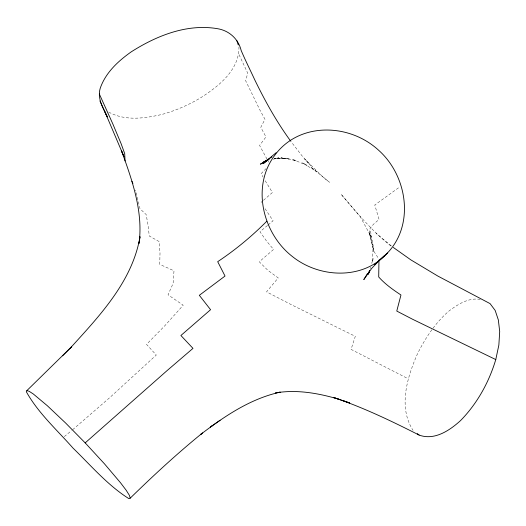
<?xml version="1.0" encoding="UTF-8"?>
<svg xmlns="http://www.w3.org/2000/svg" width="526" height="526" viewBox="0 0 526 526"><rect width="100%" height="100%" fill="white"/><g stroke="black" fill="none" stroke-linecap="round" stroke-linejoin="round"><path stroke-width="0.39" stroke-dasharray="2.63 1.97" d="M108.737 112.091C124.997 121.19 144.821 118.455 162.179 114.372A78.69 38.766 -24.1 0 0 200.833 97.678C218.527 86.356 239.231 70.201 238.962 47.097M480.277 299.393C468.712 297.374 457.85 304.324 449.013 310.991C435.475 322.642 425.495 337.764 417.559 353.636C407.275 376.991 397.912 407.111 413.081 430.373M370.048 268.779L370.521 267.228M371.711 263.342L373.138 258.674L372.493 261.987L373.138 245.149L369.982 228.573L373.526 224.214L379.062 219.454L374.775 205.015L400.049 186.717M266.182 168.544L261.126 173.665L263.079 177.078M261.106 202.359L262.895 200.807M263.487 200.288L272.422 192.509L265.032 180.484M72.66 429.722L110.033 397.373L156.281 355.037L146.537 344.379L164.769 325.798L183.219 305.225L168.05 294.81L173.1 283.422L173.994 270.805L159.753 264.348L160.009 252.96L159.108 241.565L149.272 236.003L148.056 225.286L146.175 214.582L139.988 208.737L135.471 190.182M267.484 225.483L259.989 231.723L266.445 240.941L273.566 249.442L259.272 261.784L267.741 270.2L278.228 277.932L266.544 291.845L291.706 304.876L355.293 336.338L351.066 349.376L408.288 378.845M268.109 224.964L273.106 220.802L264.42 207.757M64.31 436.593L71.47 430.702M273.277 159.233L278.813 157.813L274.178 158.727L289.925 158.267L274.178 158.727M274.302 158.78L285.467 158.418L280.976 157.747L296.631 160.772L292.127 159.286L307.066 165.322L302.305 162.79L316.442 171.437L310.603 166.867L329.388 182.22L322.405 176.447L304.607 158.885L310.511 165.388L301.904 155.67L291.207 141.816M391.436 245.99L376.044 233.334M390.871 245.984C371.935 231.032 356.589 212.353 340.986 194.114L360.468 217.067L371.244 236.976L369.351 233.505L373.835 251.25L378.97 259.186M267.011 159.135L259.588 145.439L265.965 136.924L260.791 127.325L264.979 119.27L259.752 109.71L245.622 80.656L247.753 73.252L238.751 54.007M267.399 159.812L268.957 162.527M373.835 251.25L369.16 230.868L373.835 251.25"/><path stroke-width="0.79" d="M378.95 260.804L378.713 276.972C385.091 284.139 392.994 289.741 400.963 294.994L396.768 311.07L412.732 319.335L495.775 359.574C488.996 382.27 477.181 403.606 460.559 420.576C449.645 430.492 434.437 440.742 419.137 435.074C391.318 420.964 363.072 407.387 333.471 397.439L349.705 402.995L342.446 400.404M99.907 100.933L107.324 116.884C102.675 107.363 96.403 97.192 100.926 86.343C106.666 71.674 118.633 60.786 131.204 51.87C156.485 35.748 186.96 23.506 217.396 28.674C229.099 30.521 238.37 38.917 241.171 50.483C245.32 60.339 250.166 69.886 254.643 79.597C265.032 101.018 276.656 121.96 290.746 141.192M495.775 359.574L498.852 345.069L499.7 331.577L498.346 319.933L495.17 310.439L490.074 303.62L437.882 276.084L410.878 259.89L393.303 247.444M369.337 271.114L368.384 274.224L369.673 270.403M62.522 355.839L71.345 347.015L26.859 390.627L26.3 391.699C38.188 413.068 56.926 429.847 72.976 448.06C90.919 465.49 107.554 485.15 128.824 498.615L130.218 498.161C153.428 475.478 177.275 453.445 202.477 432.99L200.879 434.279C224.707 416.105 250.494 398.662 280.207 392.153L275.539 392.902C297.229 389.24 319.335 393.349 340.144 399.628M367.483 273.527L363.795 279.589L371.803 268.26L378.036 261.764M387.392 253.045C414.929 224.339 407.052 175.612 378.746 150.364C349.612 123.314 299.34 121.526 274.592 155.499C251.172 186.835 262.803 233.616 292.489 256.609C319.604 278.274 363.157 280.134 387.392 253.045L374.538 264.663L384.302 255.807M70.418 347.962C99.73 315.672 132.388 281.364 140.015 236.733L139.055 243.367C143.276 211.419 132.21 180.306 121.493 150.745L123.899 156.498M266.86 221.183C251.855 236.266 235.418 249.903 217.698 261.678L225.029 276.051L199.328 295.316L210.571 309.702L180.905 335.503L192.983 348.376L166.939 370.725L85.186 442.885L65.579 422.983L47.314 405.717L33.329 394L29.068 391.239L26.859 390.627M276.104 152.724L263.394 163.481L266.682 161.048M267.997 160.075L269.312 159.102M212.294 425.685L210.374 427.04L220.118 420.267M271.909 156.952L260.39 164.178L264.769 162.015M267.293 160.456L263.776 161.666L266.156 161.061M417.322 433.661L419.137 435.074M85.186 442.885L104.483 463.853L120.539 482.796L126.187 490.252L129.449 495.446L130.218 498.161M99.342 94.029L112.656 123.551L121.033 143.493L124.701 153.605L125.043 160.956M131.934 181.325L132.907 183.541M104.45 110.802L123.886 156.465M236.904 40.752L238.278 44.986"/></g></svg>
